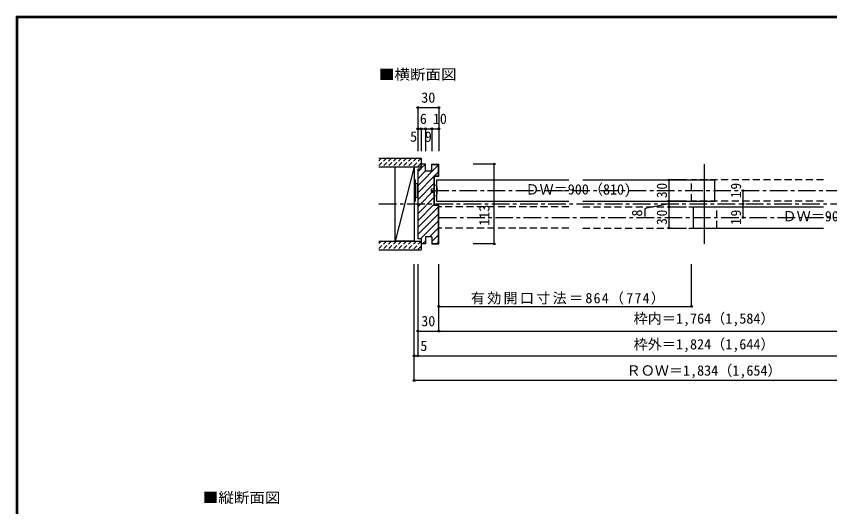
# Model space of a CAD drawing. Units: millimetres, scale not verified. Extents: x -973 to 977, y -718 to 696.
# Drawn here: x -973 to 180, y 1 to 696 of the extents above; entities that cross this region are included whole.
import ezdxf
from ezdxf.enums import TextEntityAlignment as Align

# ---------------------------------------------------------------- set-up
doc = ezdxf.new("R2010")
doc.units = ezdxf.units.MM
doc.header["$LTSCALE"] = 5
doc.header["$PDMODE"] = 32
doc.header["$PDSIZE"] = 2.5
for name, pattern in [('CHAIN1', [8, 5, -1, 1, -1]), ('DASHED1', [1.8, 1.2, -0.6]), ('DASHED2', [3, 2, -1])]:
    doc.linetypes.add(name, pattern=pattern)
for name, color, linetype in [('0-1_通り芯', 4, 'CHAIN1'), ('0-2_柱', 7, 'Continuous'), ('0-3_仕上げ', 2, 'Continuous'), ('0-4_枠', 3, 'Continuous'), ('0-6_扉', 6, 'Continuous'), ('0-A_文字', 3, 'Continuous'), ('0-B_寸法', 7, 'Continuous'), ('0-C_ハッチ', 4, 'Continuous'), ('F-1_枠', 6, 'Continuous')]:
    doc.layers.add(name, color=color, linetype=linetype)
doc.layers.add('0-7_金物', color=7, linetype='Continuous', lineweight=18)
doc.styles.add('ＭＳ ゴシック', font='')
doc.styles.get('ＭＳ ゴシック').set_extended_font_data('MS Gothic')

msp = doc.modelspace()

# ---------------------------------------------------------------- linework, layer by layer
at = {"layer": '0-1_通り芯'}
for p, q in [((-385.373, 449), (377.672, 449)), ((-459.366, 430), (462.672, 430)), ((-374.366, 411), (388.697, 411))]:
    msp.add_line(p, q, dxfattribs=at)
at = {"layer": '0-2_柱'}
for p, q in [((-436.366, 482.5), (-409.366, 482.5)), ((-436.366, 377.5), (-436.366, 482.5)), ((-409.366, 482.5), (-436.366, 377.5)), ((-409.366, 482.5), (-409.366, 377.5)), ((-409.366, 377.5), (-436.366, 377.5))]:
    msp.add_line(p, q, dxfattribs=at)
at = {"layer": '0-3_仕上げ'}
for p, q in [((-459.366, 495), (-399.366, 495)), ((-399.366, 495), (-399.366, 482.5)), ((-459.366, 482.5), (-399.366, 482.5)), ((-459.366, 377.5), (-399.366, 377.5)), ((-399.366, 377.5), (-399.366, 365)), ((-459.366, 365), (-399.366, 365))]:
    msp.add_line(p, q, dxfattribs=at)
at = {"layer": '0-4_枠'}
for p, q in [((-393.366, 486.5), (-399.366, 486.5)), ((-399.366, 479.5), (-399.366, 486.5)), ((-393.366, 476.5), (-393.366, 486.5)), ((-384.366, 486.5), (-374.366, 486.5)), ((-384.366, 476.5), (-384.366, 486.5)), ((-384.366, 486), (-374.866, 486)), ((-374.866, 470), (-374.866, 486)), ((-374.366, 469.5), (-374.366, 486.5)), ((-404.366, 479.5), (-404.366, 380.5)), ((-399.366, 479.5), (-404.366, 479.5)), ((-384.366, 476.5), (-393.366, 476.5)), ((-380.866, 470), (-374.866, 470)), ((-380.866, 428), (-380.866, 470)), ((-380.366, 469.5), (-374.366, 469.5)), ((-380.366, 428.5), (-380.366, 469.5)), ((-374.866, 428), (-380.866, 428)), ((-374.366, 428.5), (-380.366, 428.5)), ((-374.866, 374), (-374.866, 428)), ((-374.366, 373.5), (-374.366, 428.5)), ((-399.366, 380.5), (-404.366, 380.5)), ((-399.366, 380.5), (-399.366, 373.5)), ((-393.366, 383.5), (-393.366, 373.5)), ((-384.366, 383.5), (-393.366, 383.5)), ((-384.366, 383.5), (-384.366, 373.5)), ((-393.366, 373.5), (-399.366, 373.5)), ((-384.366, 374), (-374.866, 374)), ((-384.366, 373.5), (-374.366, 373.5))]:
    msp.add_line(p, q, dxfattribs=at)
at = {"layer": '0-6_扉', "color": 3}
msp.add_line((1.653, 486.5), (1.653, 373.5), dxfattribs=at)
at = {"layer": '0-6_扉'}
for p, q in [((-377.366, 434), (-377.366, 464)), ((-377.366, 464), (-190.357, 464)), ((-170.357, 464), (16.653, 464)), ((16.653, 434), (16.653, 464)), ((-377.366, 434), (-190.357, 434)), ((-170.357, 434), (16.653, 434)), ((-13.347, 396), (-13.347, 426)), ((-13.347, 426), (170.654, 426)), ((-13.347, 396), (170.654, 396))]:
    msp.add_line(p, q, dxfattribs=at)
at = {"layer": '0-6_扉', "color": 2, "linetype": 'DASHED2'}
for p, q in [((-16.365, 434), (-16.365, 464)), ((170.654, 464), (-16.365, 464)), ((170.654, 434), (-16.365, 434)), ((-374.366, 396), (-374.366, 426)), ((-190.357, 426), (-374.366, 426)), ((-170.357, 426), (19.671, 426)), ((19.671, 396), (19.671, 426)), ((-190.357, 396), (-374.366, 396)), ((-170.357, 396), (19.671, 396))]:
    msp.add_line(p, q, dxfattribs=at)
at = {"layer": '0-7_金物'}
for p, q in [((-409.366, 434.077), (-409.366, 464.077)), ((-409.366, 464.077), (-407.366, 464.077)), ((-407.366, 434.077), (-407.366, 464.077)), ((-407.366, 459.077), (-405.366, 459.077)), ((-405.366, 439.077), (-405.366, 459.077)), ((-405.366, 458.077), (-404.366, 458.077)), ((-385.373, 446.5), (-385.373, 451.5)), ((-385.373, 451.5), (-380.373, 451.5)), ((-380.373, 456.5), (-380.373, 441.5)), ((-377.366, 456.5), (-380.373, 456.5)), ((-407.366, 439.077), (-405.366, 439.077)), ((-405.366, 440.077), (-404.366, 440.077)), ((-380.373, 446.5), (-385.373, 446.5)), ((-380.373, 441.5), (-377.366, 441.5)), ((-409.366, 434.077), (-407.366, 434.077))]:
    msp.add_line(p, q, dxfattribs=at)
msp.add_arc((-404.991, 449), 28.625, 344.81071, 15.18929, dxfattribs=at)
at = {"layer": '0-B_寸法', "color": 4}
for p, q in [((-404.366, 566.5), (-374.366, 566.5)), ((-404.366, 566.5), (-404.366, 505)), ((-374.366, 566.5), (-374.366, 505)), ((-404.366, 536.5), (-374.366, 536.5)), ((-399.366, 536.5), (-399.366, 505)), ((-393.366, 536.5), (-393.366, 505)), ((-384.366, 536.5), (-384.366, 505)), ((-295.801, 486.5), (-325.866, 486.5)), ((-295.801, 374.5), (-295.801, 485.5)), ((-48.393, 464), (-48.393, 434)), ((-23.347, 464), (-48.393, 464)), ((56.653, 430), (56.653, 449)), ((-48.393, 430), (-81.849, 423.405)), ((-48.393, 434), (-48.393, 396)), ((-48.393, 434), (-23.347, 434)), ((-23.347, 434), (-48.393, 434)), ((56.653, 411), (56.653, 430)), ((-81.849, 412.362), (-81.849, 423.405)), ((-48.393, 426), (-23.347, 426)), ((-48.393, 396), (-23.347, 396)), ((-295.801, 373.5), (-325.866, 373.5)), ((-409.366, 180), (-409.366, 345)), ((-404.366, 345), (-404.366, 215)), ((-374.366, 250), (-374.366, 345)), ((-16.365, 285), (-16.365, 345)), ((-374.366, 285), (-16.365, 285)), ((-404.366, 250), (407.672, 250)), ((-409.366, 215), (412.672, 215)), ((412.672, 180), (-409.366, 180))]:
    msp.add_line(p, q, dxfattribs=at)
at = {"layer": '0-B_寸法'}
for p in [(-404.366, 566.5), (-374.366, 566.5), (-404.366, 536.5), (-399.366, 536.5), (-393.366, 536.5), (-384.366, 536.5), (-374.366, 536.5), (-295.801, 486.5), (-48.393, 464), (56.653, 449), (-48.393, 434), (-48.393, 434), (-48.393, 426), (56.653, 430), (56.653, 411), (-48.393, 396), (-295.801, 373.5), (-374.366, 285), (-16.365, 285), (-404.366, 250), (-374.366, 250), (-409.366, 215), (-404.366, 215), (-409.366, 180)]:
    msp.add_point(p, dxfattribs=at)
at = {"layer": '0-C_ハッチ', "linetype": 'DASHED1'}
for p, q in [((-455.717, 495), (-459.366, 491.351)), ((-448.646, 495), (-459.366, 484.279)), ((-441.575, 495), (-454.075, 482.5)), ((-434.504, 495), (-447.004, 482.5)), ((-427.433, 495), (-439.933, 482.5)), ((-420.362, 495), (-432.862, 482.5)), ((-413.291, 495), (-425.791, 482.5)), ((-406.219, 495), (-418.719, 482.5)), ((-399.366, 494.782), (-411.648, 482.5)), ((-399.366, 487.711), (-404.577, 482.5)), ((-455.717, 377.5), (-459.366, 373.851)), ((-448.646, 377.5), (-459.366, 366.779)), ((-441.575, 377.5), (-454.075, 365)), ((-434.504, 377.5), (-447.004, 365)), ((-427.433, 377.5), (-439.933, 365)), ((-420.362, 377.5), (-432.862, 365)), ((-413.291, 377.5), (-425.791, 365)), ((-406.219, 377.5), (-418.719, 365)), ((-399.366, 377.282), (-411.648, 365)), ((-399.366, 370.211), (-404.577, 365))]:
    msp.add_line(p, q, dxfattribs=at)
at = {"layer": '0-C_ハッチ'}
for p, q in [((-404.366, 455.894), (-374.866, 485.394)), ((-399.366, 480.693), (-393.559, 486.5)), ((-384.366, 485.793), (-384.159, 486)), ((-404.366, 475.693), (-400.559, 479.5)), ((-404.366, 465.793), (-393.366, 476.793)), ((-380.36, 470), (-374.866, 475.494)), ((-404.366, 445.994), (-380.866, 469.494)), ((-404.366, 436.095), (-380.866, 459.595)), ((-404.366, 426.195), (-380.866, 449.695)), ((-404.366, 416.296), (-380.866, 439.796)), ((-404.366, 406.396), (-380.866, 429.896)), ((-404.366, 396.497), (-374.866, 425.997)), ((-404.366, 386.597), (-374.866, 416.097)), ((-400.564, 380.5), (-374.866, 406.198)), ((-387.664, 383.5), (-374.866, 396.298)), ((-384.366, 376.899), (-374.866, 386.399)), ((-397.664, 373.5), (-393.366, 377.798)), ((-377.365, 374), (-374.866, 376.499))]:
    msp.add_line(p, q, dxfattribs=at)
at = {"layer": 'F-1_枠'}
for p, q in [((-973.347, 695.833), (-973.347, -700.833)), ((-973.347, 695.833), (976.653, 695.833)), ((-973.347, 695), (976.653, 695)), ((-973.347, 694.167), (976.653, 694.167)), ((-972.514, 695.833), (-972.514, -700.833)), ((-971.68, 695.833), (-971.68, -700.833))]:
    msp.add_line(p, q, dxfattribs=at)

# ---------------------------------------------------------------- texts
at = {"layer": '0-A_文字', "color": 7, "style": 'ＭＳ ゴシック', "width": 1.1}
for s, p in [('■横断面図', (-459.366, 601.667)), ('■縦断面図', (-708.996, 2.5))]:
    msp.add_text(s, height=14.66, dxfattribs=at).set_placement(p, align=Align.BOTTOM_LEFT)
at = {"layer": '0-B_寸法', "style": 'ＭＳ ゴシック'}
for s, p in [('30', (-399.373, 569)), ('6', (-401.373, 539)), ('10', (-382.958, 539)), ('5', (-415.16, 513.788)), ('9', (-394.294, 513.588)), ('ＤＷ＝900（810)', (-251.748, 439)), ('ＤＷ＝900（810)', (112.654, 401)), ('枠内＝1,764（1,584）', (-98.356, 256.132)), ('30', (-399.373, 252.5)), ('5', (-400.688, 217.5)), ('枠外＝1,824（1,644）', (-98.356, 219.679)), ('ＲＯＷ＝1,834（1,654）', (-108.356, 182.5))]:
    msp.add_text(s, height=14.66, dxfattribs=at).set_placement(p, align=Align.BOTTOM_LEFT)
for s, p in [('113', (-298.301, 399.192)), ('8', (-81.849, 412.193))]:
    msp.add_text(s, height=14.66, rotation=90, dxfattribs=at).set_placement(p, align=Align.BOTTOM_LEFT)
at = {"layer": '0-B_寸法', "char_height": 14.66, "attachment_point": 7, "rotation": 90, "style": 'ＭＳ ゴシック'}
for s, insert in [('\\T1.27;\\W0.95;30', (-50.893, 438.375)), ('\\T1.27;\\W0.95;19', (54.153, 438.375)), ('\\T1.27;\\W0.95;30', (-50.893, 400.375)), ('\\T1.27;\\W0.95;19', (54.153, 400.375))]:
    msp.add_mtext(s, dxfattribs=dict(at, insert=insert))
at = {"layer": '0-B_寸法', "insert": (-329.116, 287.5), "char_height": 14.66, "attachment_point": 7, "style": 'ＭＳ ゴシック'}
msp.add_mtext('\\T1.16;有効開口寸法＝864（774）', dxfattribs=at)

doc.saveas('drawing.dxf')
